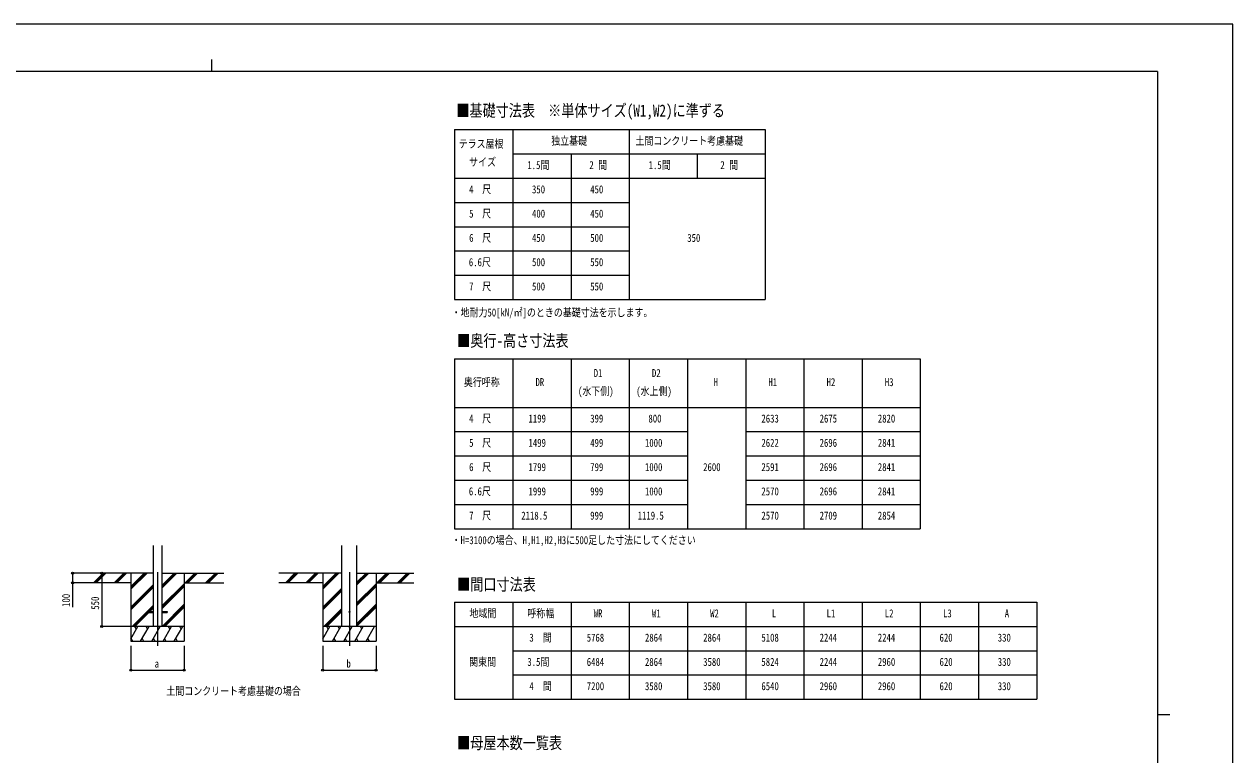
# Model space of a CAD drawing. Units: millimetres, scale not verified. Extents: x -10512 to 10512, y -7425 to 7425.
# Drawn here: x -1944 to 10512, y -102 to 7425 of the extents above; entities that cross this region are included whole.
import ezdxf
from ezdxf.enums import TextEntityAlignment as Align

# ---------------------------------------------------------------- set-up
doc = ezdxf.new("R2010")
doc.units = ezdxf.units.MM
doc.header["$LTSCALE"] = 40
doc.layers.add('0-1_TABLE1', color=7, linetype='Continuous', lineweight=18)
for name, color, linetype in [('0-2_USER1', 3, 'Continuous'), ('0-4_YKK_12', 2, 'Continuous'), ('0-5_YKK_13', 4, 'Continuous'), ('0-6_YKK_A1', 4, 'Continuous'), ('0-7_YKK_D', 6, 'Continuous'), ('0-8_YKK_ZWAK', 7, 'Continuous')]:
    doc.layers.add(name, color=color, linetype=linetype)
doc.styles.add('ＭＳ ゴシック', font='')
doc.styles.get('ＭＳ ゴシック').set_extended_font_data('MS Gothic')

msp = doc.modelspace()

# ---------------------------------------------------------------- linework, layer by layer
at = {"layer": '0-1_TABLE1'}
for p, q in [((2491.92, 6338.87), (5691.92, 6338.87)), ((2491.92, 6338.87), (2491.92, 4588.87)), ((3091.92, 6338.87), (3091.92, 4588.87)), ((4291.92, 6338.87), (4291.92, 4588.87)), ((5691.92, 6338.87), (5691.92, 4588.87)), ((3091.92, 6088.87), (5691.92, 6088.87)), ((3691.92, 6088.87), (3691.92, 4588.87)), ((4991.92, 6088.87), (4991.92, 5838.87)), ((2491.92, 5838.87), (5691.92, 5838.87)), ((2491.92, 5588.87), (4291.92, 5588.87)), ((2491.92, 5338.87), (4291.92, 5338.87)), ((2491.92, 5088.87), (4291.92, 5088.87)), ((2491.92, 4838.87), (4291.92, 4838.87)), ((2491.92, 4588.87), (5691.92, 4588.87)), ((2491.92, 3977.92), (7291.92, 3977.92)), ((2491.92, 3977.92), (2491.92, 2227.92)), ((3091.92, 3977.92), (3091.92, 2227.92)), ((3691.92, 3977.92), (3691.92, 2227.92)), ((4291.92, 3977.92), (4291.92, 2227.92)), ((4891.92, 3977.92), (4891.92, 2227.92)), ((5491.92, 3977.92), (5491.92, 2227.92)), ((6091.92, 3977.92), (6091.92, 2227.92)), ((6691.92, 3977.92), (6691.92, 2227.92)), ((7291.92, 3977.92), (7291.92, 2227.92)), ((2491.92, 3477.92), (7291.92, 3477.92)), ((2491.92, 3227.92), (4891.92, 3227.92)), ((5491.92, 3227.92), (7291.92, 3227.92)), ((2491.92, 2977.92), (4891.92, 2977.92)), ((5491.92, 2977.92), (7291.92, 2977.92)), ((2491.92, 2727.92), (4891.92, 2727.92)), ((5491.92, 2727.92), (7291.92, 2727.92)), ((2491.92, 2477.92), (4891.92, 2477.92)), ((5491.92, 2477.92), (7291.92, 2477.92)), ((2491.92, 2227.92), (7291.92, 2227.92)), ((2491.92, 1471.07), (8491.92, 1471.07)), ((2491.92, 1471.07), (2491.92, 471.07)), ((3091.92, 1471.07), (3091.92, 471.07)), ((3691.92, 1471.07), (3691.92, 471.07)), ((4291.92, 1471.07), (4291.92, 471.07)), ((4891.92, 1471.07), (4891.92, 471.07)), ((5491.92, 1471.07), (5491.92, 471.07)), ((6091.92, 1471.07), (6091.92, 471.07)), ((6691.92, 1471.07), (6691.92, 471.07)), ((7291.92, 1471.07), (7291.92, 471.07)), ((7891.92, 1471.07), (7891.92, 471.07)), ((8491.92, 1471.07), (8491.92, 471.07)), ((2491.92, 1221.07), (8491.92, 1221.07)), ((3091.92, 971.07), (8491.92, 971.07)), ((3091.92, 721.07), (8491.92, 721.07)), ((2491.92, 471.07), (8491.92, 471.07))]:
    msp.add_line(p, q, dxfattribs=at)
at = {"layer": '0-4_YKK_12'}
for p, q in [((-569.63, 1779.59), (-569.63, 1020.38)), ((1407.65, 1779.59), (1407.65, 1020.38))]:
    msp.add_line(p, q, dxfattribs=at)
at = {"layer": '0-5_YKK_13'}
for p, q in [((-669.63, 1374.88), (-669.63, 1365.88)), ((-669.63, 1374.88), (-614.83, 1374.88)), ((-524.43, 1374.88), (-469.63, 1374.88)), ((-469.63, 1374.88), (-469.63, 1365.88)), ((-669.63, 1365.88), (-614.83, 1365.88)), ((-524.43, 1365.88), (-469.63, 1365.88))]:
    msp.add_line(p, q, dxfattribs=at)
msp.add_circle((1407.65, 1370.38), 5, dxfattribs=at)
at = {"layer": '0-6_YKK_A1'}
for p, q in [((-614.83, 2055.73), (-614.83, 1220.38)), ((-524.43, 2055.73), (-524.43, 1220.38)), ((1329.9, 1220.38), (1329.9, 2055.73)), ((1485.4, 1220.38), (1485.4, 2055.73)), ((-614.83, 1770.38), (-1295.58, 1770.38)), ((-1228.89, 1671.78), (-1130.29, 1770.38)), ((-1216.15, 1670.38), (-1116.15, 1770.38)), ((-1202.01, 1670.38), (-1102.01, 1770.38)), ((-1016.76, 1671.78), (-918.16, 1770.38)), ((-1004.02, 1670.38), (-904.02, 1770.38)), ((-989.88, 1670.38), (-889.88, 1770.38)), ((-844.63, 1770.38), (-844.63, 1070.38)), ((-844.63, 1603.5), (-677.74, 1770.38)), ((-844.63, 1617.64), (-691.89, 1770.38)), ((-844.63, 1631.79), (-706.03, 1770.38)), ((-524.43, 1615.33), (-369.38, 1770.38)), ((-524.43, 1629.48), (-383.52, 1770.38)), ((-524.43, 1643.62), (-397.66, 1770.38)), ((-524.43, 1770.38), (113.58, 1770.38)), ((-294.63, 1770.38), (-294.63, 1070.38)), ((-285.53, 1670.38), (-185.53, 1770.38)), ((-271.39, 1670.38), (-171.39, 1770.38)), ((-257.25, 1670.38), (-157.24, 1770.38)), ((-73.4, 1670.38), (26.6, 1770.38)), ((-59.26, 1670.38), (40.75, 1770.38)), ((-45.11, 1670.38), (54.89, 1770.38)), ((1329.9, 1770.38), (681.7, 1770.38)), ((748.38, 1671.78), (846.98, 1770.38)), ((761.12, 1670.38), (861.12, 1770.38)), ((775.27, 1670.38), (875.27, 1770.38)), ((960.52, 1671.78), (1059.11, 1770.38)), ((973.26, 1670.38), (1073.26, 1770.38)), ((987.4, 1670.38), (1087.4, 1770.38)), ((1132.65, 1770.38), (1132.65, 1070.38)), ((1132.65, 1603.5), (1299.53, 1770.38)), ((1132.65, 1617.64), (1285.39, 1770.38)), ((1132.65, 1631.79), (1271.25, 1770.38)), ((1485.4, 1647.88), (1607.9, 1770.38)), ((1485.4, 1662.03), (1593.76, 1770.38)), ((1485.4, 1676.17), (1579.61, 1770.38)), ((1485.4, 1770.38), (2073.27, 1770.38)), ((1682.65, 1770.38), (1682.65, 1070.38)), ((1691.75, 1670.38), (1791.75, 1770.38)), ((1705.89, 1670.38), (1805.89, 1770.38)), ((1720.03, 1670.38), (1820.03, 1770.38)), ((1903.88, 1670.38), (2003.88, 1770.38)), ((1918.02, 1670.38), (2018.02, 1770.38)), ((1932.16, 1670.38), (2032.16, 1770.38)), ((-844.63, 1670.38), (-1295.58, 1670.38)), ((-844.63, 1419.65), (-614.83, 1649.45)), ((-844.63, 1405.51), (-614.83, 1635.31)), ((-844.63, 1391.37), (-614.83, 1621.17)), ((-524.43, 1431.49), (-294.63, 1661.29)), ((-524.43, 1417.35), (-294.63, 1647.14)), ((-524.43, 1403.2), (-294.63, 1633)), ((-294.63, 1670.38), (113.58, 1670.38)), ((1132.65, 1670.38), (681.7, 1670.38)), ((1485.4, 1464.04), (1682.65, 1661.29)), ((1485.4, 1449.9), (1682.65, 1647.14)), ((1485.4, 1435.75), (1682.65, 1633)), ((1682.65, 1670.38), (2073.27, 1670.38)), ((1132.65, 1419.65), (1329.9, 1616.9)), ((1132.65, 1405.51), (1329.9, 1602.76)), ((1132.65, 1391.37), (1329.9, 1588.62)), ((-831.77, 1220.38), (-614.83, 1437.32)), ((-663.13, 1374.88), (-614.83, 1423.18)), ((-648.98, 1374.88), (-614.83, 1409.04)), ((-523.4, 1220.38), (-294.63, 1449.15)), ((-509.26, 1220.38), (-294.63, 1435.01)), ((-495.12, 1220.38), (-294.63, 1420.87)), ((1145.51, 1220.38), (1329.9, 1404.77)), ((1159.65, 1220.38), (1329.9, 1390.63)), ((1173.79, 1220.38), (1329.9, 1376.49)), ((1485.4, 1251.91), (1682.65, 1449.15)), ((1485.4, 1237.76), (1682.65, 1435.01)), ((1485.4, 1223.62), (1682.65, 1420.87)), ((-817.63, 1220.38), (-669.63, 1368.38)), ((-803.48, 1220.38), (-657.98, 1365.88)), ((-294.63, 1220.38), (-844.63, 1220.38)), ((-844.63, 1094.93), (-772.2, 1220.38)), ((-787.2, 1194.4), (-802.2, 1220.38)), ((-743.33, 1070.38), (-656.73, 1220.38)), ((-671.73, 1194.4), (-686.73, 1220.38)), ((-627.86, 1070.38), (-541.26, 1220.38)), ((-556.26, 1194.4), (-571.26, 1220.38)), ((-512.39, 1070.38), (-425.79, 1220.38)), ((-440.79, 1194.4), (-455.79, 1220.38)), ((-396.92, 1070.38), (-310.32, 1220.38)), ((-325.32, 1194.4), (-340.32, 1220.38)), ((1682.65, 1220.38), (1132.65, 1220.38)), ((1132.65, 1094.93), (1205.08, 1220.38)), ((1190.08, 1194.4), (1175.07, 1220.38)), ((1233.94, 1070.38), (1320.55, 1220.38)), ((1305.55, 1194.4), (1290.55, 1220.38)), ((1349.42, 1070.38), (1436.02, 1220.38)), ((1421.02, 1194.4), (1406.01, 1220.38)), ((1464.88, 1070.38), (1551.49, 1220.38)), ((1536.49, 1194.4), (1521.49, 1220.38)), ((1580.36, 1070.38), (1666.96, 1220.38)), ((1636.96, 1220.38), (1636.96, 1220.38)), ((-844.63, 1070.38), (-294.63, 1070.38)), ((-843.8, 1096.36), (-828.8, 1070.38)), ((-728.33, 1096.36), (-713.33, 1070.38)), ((-612.86, 1096.36), (-597.86, 1070.38)), ((-497.39, 1096.36), (-482.39, 1070.38)), ((-381.92, 1096.36), (-366.92, 1070.38)), ((1132.65, 1070.38), (1682.65, 1070.38)), ((1248.94, 1096.36), (1263.94, 1070.38)), ((1364.41, 1096.36), (1379.41, 1070.38)), ((1479.88, 1096.36), (1494.88, 1070.38)), ((1595.35, 1096.36), (1610.35, 1070.38))]:
    msp.add_line(p, q, dxfattribs=at)
at = {"layer": '0-7_YKK_D'}
for p, q in [((-1228.96, 1770.38), (-1445.63, 1770.38)), ((-1069.68, 1770.38), (-1145.63, 1770.38)), ((-1144.63, 1770.38), (-1144.63, 1220.38)), ((-1228.96, 1670.38), (-1445.63, 1670.38)), ((-844.63, 1220.38), (-1145.63, 1220.38)), ((-844.63, 1020.38), (-844.63, 769.38)), ((-294.63, 1020.38), (-294.63, 769.38)), ((1132.65, 1020.38), (1132.65, 769.38)), ((1682.65, 1020.38), (1682.65, 769.38)), ((-844.63, 770.38), (-294.63, 770.38)), ((1132.65, 770.38), (1682.65, 770.38))]:
    msp.add_line(p, q, dxfattribs=at)
msp.add_lwpolyline([(-1444.63, 1770.38), (-1444.63, 1670.38), (-1444.63, 1419.88)], dxfattribs=at)
for centre in [(-1444.63, 1770.38), (-1144.63, 1770.38), (-1444.63, 1670.38), (-1144.63, 1220.38), (-844.63, 770.38), (-294.63, 770.38), (1132.65, 770.38), (1682.65, 770.38)]:
    msp.add_circle(centre, 10.62, dxfattribs=at)
at = {"layer": '0-8_YKK_ZWAK'}
for p, q in [((-12.45, 7062.5), (-12.45, 6937.5)), ((9737.55, 6937.5), (-9762.45, 6937.5)), ((9737.55, 6937.5), (9737.55, -6312.5)), ((9737.55, 312.5), (9862.55, 312.5))]:
    msp.add_line(p, q, dxfattribs=at)
msp.add_lwpolyline([(-10512.5, -7425), (10512.5, -7425), (10512.5, 7425), (-10512.5, 7425)], close=True, dxfattribs=at)

# ---------------------------------------------------------------- texts
at = {"layer": '0-1_TABLE1', "style": 'ＭＳ ゴシック', "width": 0.8}
for s, p in [('テラス屋根', (2533.92, 6126.37)), ('独立基礎', (3487.92, 6157.62)), ('土間コンクリート考慮基礎', (4355.92, 6157.62)), ('サイズ', (2641.92, 5938.87)), ('1.5間', (3241.92, 5907.62)), ('2 間', (3880.92, 5907.62)), ('1.5間', (4491.92, 5907.62)), ('2 間', (5230.92, 5907.62)), ('4  尺', (2641.92, 5657.62)), ('350', (3289.92, 5657.62)), ('450', (3889.92, 5657.62)), ('5  尺', (2641.92, 5407.62)), ('400', (3289.92, 5407.62)), ('450', (3889.92, 5407.62)), ('6  尺', (2641.92, 5157.62)), ('450', (3289.92, 5157.62)), ('500', (3889.92, 5157.62)), ('350', (4889.92, 5157.62)), ('6.6尺', (2638.92, 4907.62)), ('500', (3289.92, 4907.62)), ('550', (3889.92, 4907.62)), ('7  尺', (2641.92, 4657.62)), ('500', (3289.92, 4657.62)), ('550', (3889.92, 4657.62)), ('D1', (3925.92, 3765.42)), ('D2', (4525.92, 3765.42)), ('奥行呼称', (2587.92, 3671.67)), ('DR', (3325.92, 3671.67)), ('H', (5161.92, 3671.67)), ('H1', (5725.92, 3671.67)), ('H2', (6325.92, 3671.67)), ('H3', (6925.92, 3671.67)), ('(水下側)', (3763.92, 3577.92)), ('(水上側)', (4363.92, 3577.92)), ('4  尺', (2641.92, 3296.67)), ('1199', (3253.92, 3296.67)), ('399', (3889.92, 3296.67)), ('800', (4489.92, 3296.67)), ('2633', (5653.92, 3296.67)), ('2675', (6253.92, 3296.67)), ('2820', (6853.92, 3296.67)), ('5  尺', (2641.92, 3046.67)), ('1499', (3253.92, 3046.67)), ('499', (3889.92, 3046.67)), ('1000', (4453.92, 3046.67)), ('2622', (5653.92, 3046.67)), ('2696', (6253.92, 3046.67)), ('2841', (6853.92, 3046.67)), ('6  尺', (2641.92, 2796.67)), ('1799', (3253.92, 2796.67)), ('799', (3889.92, 2796.67)), ('1000', (4453.92, 2796.67)), ('2600', (5053.92, 2796.67)), ('2591', (5653.92, 2796.67)), ('2696', (6253.92, 2796.67)), ('2841', (6853.92, 2796.67)), ('6.6尺', (2638.92, 2546.67)), ('1999', (3253.92, 2546.67)), ('999', (3889.92, 2546.67)), ('1000', (4453.92, 2546.67)), ('2570', (5653.92, 2546.67)), ('2696', (6253.92, 2546.67)), ('2841', (6853.92, 2546.67)), ('7  尺', (2641.92, 2296.67)), ('2118.5', (3178.92, 2296.67)), ('999', (3889.92, 2296.67)), ('1119.5', (4378.92, 2296.67)), ('2570', (5653.92, 2296.67)), ('2709', (6253.92, 2296.67)), ('2854', (6853.92, 2296.67)), ('地域間', (2644.92, 1289.82)), ('呼称幅', (3241.92, 1289.82)), ('WR', (3925.92, 1289.82)), ('W1', (4525.92, 1289.82)), ('W2', (5125.92, 1289.82)), ('L', (5761.92, 1289.82)), ('L1', (6325.92, 1289.82)), ('L2', (6925.92, 1289.82)), ('L3', (7525.92, 1289.82)), ('A', (8161.92, 1289.82)), ('3\u3000間', (3262.92, 1039.82)), ('5768', (3853.92, 1039.82)), ('2864', (4453.92, 1039.82)), ('2864', (5053.92, 1039.82)), ('5108', (5653.92, 1039.82)), ('2244', (6253.92, 1039.82)), ('2244', (6853.92, 1039.82)), ('620', (7489.92, 1039.82)), ('330', (8089.92, 1039.82)), ('関東間', (2641.92, 789.82)), ('3.5間', (3241.92, 789.82)), ('6484', (3853.92, 789.82)), ('2864', (4453.92, 789.82)), ('3580', (5053.92, 789.82)), ('5824', (5653.92, 789.82)), ('2244', (6253.92, 789.82)), ('2960', (6853.92, 789.82)), ('620', (7489.92, 789.82)), ('330', (8089.92, 789.82)), ('4\u3000間', (3262.92, 539.82)), ('7200', (3853.92, 539.82)), ('3580', (4453.92, 539.82)), ('3580', (5053.92, 539.82)), ('6540', (5653.92, 539.82)), ('2960', (6253.92, 539.82)), ('2960', (6853.92, 539.82)), ('620', (7489.92, 539.82)), ('330', (8089.92, 539.82))]:
    msp.add_text(s, height=82.48, dxfattribs=at).set_placement(p, align=Align.BOTTOM_LEFT)
at = {"layer": '0-2_USER1', "style": 'ＭＳ ゴシック', "width": 0.8}
for s, height, p in [('■基礎寸法表\u3000※単体サイズ(W1,W2)に準ずる', 123.8, (2510.49, 6436.2)), ('・地耐力50[kN/㎡]のときの基礎寸法を示します。', 82.48, (2461.5, 4389)), ('■奥行-高さ寸法表', 123.8, (2518.49, 4066.2)), ('・H=3100の場合、H,H1,H2,H3に500足した寸法にしてください', 82.48, (2461.5, 2043.77)), ('■間口寸法表', 123.8, (2518.49, 1554.2)), ('土間コンクリート考慮基礎の場合', 82.48, (-478.5, 489.5)), ('■母屋本数一覧表', 123.8, (2518.49, -77.8))]:
    msp.add_text(s, height=height, dxfattribs=at).set_placement(p, align=Align.BOTTOM_LEFT)
at = {"layer": '0-7_YKK_D', "style": 'ＭＳ ゴシック', "width": 0.8}
for s, p in [('100', (-1446.63, 1421.88)), ('550', (-1146.63, 1393.38))]:
    msp.add_text(s, height=82.48, rotation=90, dxfattribs=at).set_placement(p, align=Align.BOTTOM_LEFT)
for s, p in [('b', (1377.65, 772.38)), ('a', (-599.63, 772.38))]:
    msp.add_text(s, height=82.48, dxfattribs=at).set_placement(p, align=Align.BOTTOM_LEFT)

doc.saveas('drawing.dxf')
